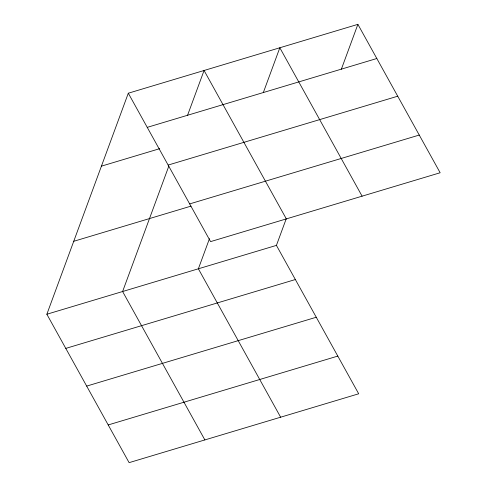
<?xml version="1.0" encoding="UTF-8"?>
<svg xmlns="http://www.w3.org/2000/svg" width="487" height="487" viewBox="0 0 487 487"><rect width="100%" height="100%" fill="white"/><g stroke="black" fill="none" stroke-linecap="round" stroke-linejoin="round"><path stroke-width="0.73" d="M286.253 218.73L276.427 245.381L358.694 393.788L129.11 462.65L46.849 314.243L128.306 93.212L357.89 24.35L440.151 172.757L210.573 241.619L128.306 93.212M168.825 166.116L122.608 291.518L204.875 439.925M187.525 115.37L204.071 70.487L286.332 218.894M209.483 238.636L198.373 268.794L280.634 417.201M263.29 92.652L279.83 47.763L362.097 196.17M341.344 69.239L357.89 24.35M147.238 127.363L376.822 58.507M101.424 166.152L159.706 148.669M168.143 165.069L397.721 96.207M189.674 203.913L419.252 135.057M73.732 241.302L191.014 206.123M46.849 314.243L276.427 245.381M65.782 348.4L295.359 279.538M86.68 386.1L316.258 317.244M108.211 424.944L337.795 356.088"/></g></svg>
